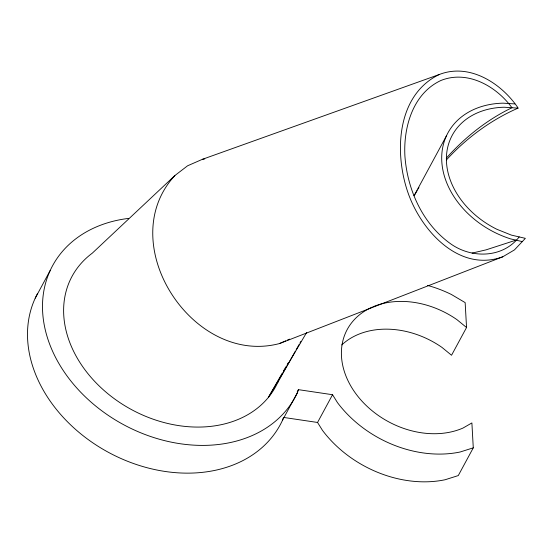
<?xml version="1.0" encoding="UTF-8"?>
<svg xmlns="http://www.w3.org/2000/svg" width="553" height="553" viewBox="0 0 553 553"><rect width="100%" height="100%" fill="white"/><g stroke="black" fill="none" stroke-linecap="round" stroke-linejoin="round"><path stroke-width="0.83" d="M37.459 293.698A137.953 105.982 28.4 0 0 111.588 454.006A137.953 105.982 28.4 0 0 282.569 420.121L283.212 418.082M282.569 420.121L297.569 392.381L298.426 389.658L332.553 394.724L337.482 402.639A104.697 80.434 28.4 0 0 460.179 451.988L473.278 447.833L471.889 422.934L463.006 428.05A80.061 61.507 28.4 0 1 356.346 394.386A80.061 61.507 28.4 0 1 372.3 307.088M35.233 298.157L50.233 270.417M297.21 391.911L298.426 389.658M414.1 195.672L446.465 135.81M473.278 447.833L458.278 475.573L445.179 479.728A104.697 80.434 28.4 0 1 322.482 430.379L317.553 422.464L332.553 394.724M427.566 285.417A104.697 80.434 28.4 0 1 451.366 294.466L465.156 302.609L466.545 327.507L451.545 355.254L441.944 347.388A80.061 61.507 28.4 0 0 341.761 344.934M277.696 382.579L295.357 351.183M296.194 349.69L299.138 344.457M299.982 342.957L300.818 341.464M282.092 373.482L268.426 397.365L306.701 332.408M283.371 371.243L285.936 366.77M287.214 364.531L288.072 363.038M414.156 195.714L417.211 190.55M418.082 189.071L418.96 187.598M174.886 175.536C112.605 243.085 192.727 366.549 279.528 343.544L502.753 256.799L514.456 249.901L525.35 238.35L511.373 235.108L496.87 229.281A80.061 61.507 28.4 0 1 446.492 155.739A80.061 61.507 28.4 0 1 504.218 107.234L518.064 108.125L517.027 106.432C500.092 82.425 468.792 62.814 439.047 74.6L202.336 159.34L187.585 165.789L174.886 175.536L92.275 253.177A115.777 88.95 28.4 0 0 117.969 401.312A115.777 88.95 28.4 0 0 278.366 381.065M446.361 159.983C466.421 138.063 490.781 120.015 518.064 108.125M519.191 236.926C502.615 258.389 471.101 258.714 450.204 243.493C422.381 223.433 407.305 189.527 404.9 155.905C403.351 127.183 412.939 93.346 441.08 80.413C467.665 69.872 496.338 86.247 511.967 107.738C486.923 119.724 464.824 137.51 446.306 158.151M439.047 74.6C396.57 95.392 394.248 152.628 407.789 192.112C420.619 229.889 458.79 272.885 502.753 256.799M279.528 343.544L285.742 340.828M287.29 340.15L289.62 339.134M516.011 240.147L486.011 249.873L472.117 253.094M202.336 159.34L204.769 158.905M514.884 103.923L503.078 103.162A84.989 65.295 28.4 0 0 441.792 161.379A84.989 65.295 28.4 0 0 510.675 238.91L522.592 241.668M283.426 417.404L317.553 422.464M466.545 327.507L456.944 319.648A80.061 61.507 28.4 0 0 373.054 306.763M297.569 392.381A137.953 105.982 28.4 0 1 81.346 392.893A137.953 105.982 28.4 0 1 128.531 218.4"/></g></svg>
